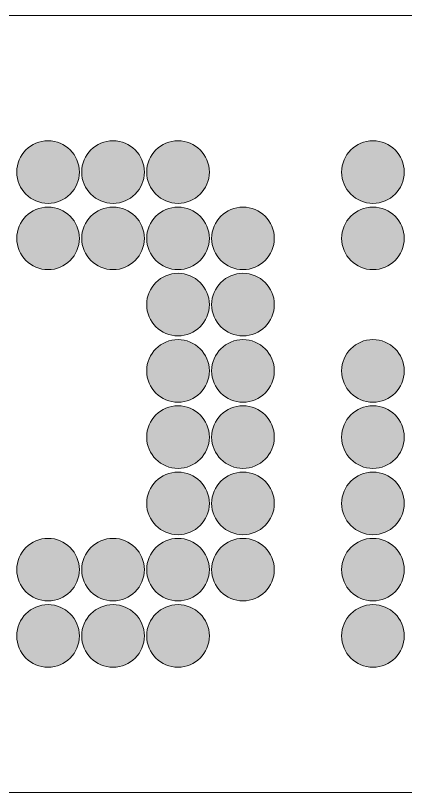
# Model space of a CAD drawing. Header units: inches. Extents: x 36 to 176, y 179 to 246.
# Drawn here: x 71.9 to 105.5, y 179.1 to 246.1 of the extents above; entities that cross this region are included whole.
import ezdxf

# ---------------------------------------------------------------- set-up
doc = ezdxf.new("R2010")
doc.units = ezdxf.units.IN
doc.header["$MEASUREMENT"] = 0
doc.layers.add('CUT', color=7, linetype='Continuous')
doc.layers.add('ENGRAVE', color=7, linetype='Continuous')

# ---------------------------------------------------------------- blocks, each defined once
blk = doc.blocks.new('block 2')
at = {"layer": 'CUT', "color": 7, "lineweight": 5, "true_color": 0xffffff}
blk.add_lwpolyline([(175.55, 246.14), (35.55, 246.14), (35.55, 179.14), (175.55, 179.14), (175.55, 246.14)], dxfattribs=at)
blk = doc.blocks.new('block 18')
at = {"layer": 'ENGRAVE', "true_color": 0xff0000}
h = blk.add_hatch(color=1, dxfattribs=at)
h.dxf.hatch_style = 2
edge = h.paths.add_edge_path()
edge.add_spline(control_points=[(100.05, 204.068), (100.05, 202.577), (101.259, 201.368), (102.75, 201.368), (104.241, 201.368), (105.45, 202.577), (105.45, 204.068), (105.45, 205.559), (104.241, 206.768), (102.75, 206.768), (101.259, 206.768), (100.05, 205.559), (100.05, 204.068), (100.05, 204.068), (100.05, 204.068), (100.05, 204.068)], knot_values=[0, 0, 0, 0, 1, 1, 1, 2, 2, 2, 3, 3, 3, 4, 4, 4, 5, 5, 5, 5], degree=3, periodic=1)
at = {"layer": 'ENGRAVE', "lineweight": 0}
blk.add_open_spline([(100.05, 204.068), (100.05, 202.577), (101.259, 201.368), (102.75, 201.368), (104.241, 201.368), (105.45, 202.577), (105.45, 204.068), (105.45, 205.559), (104.241, 206.768), (102.75, 206.768), (101.259, 206.768), (100.05, 205.559), (100.05, 204.068), (100.05, 204.068), (100.05, 204.068), (100.05, 204.068)], degree=3, knots=[0, 0, 0, 0, 1, 1, 1, 2, 2, 2, 3, 3, 3, 4, 4, 4, 5, 5, 5, 5], dxfattribs=at)
blk = doc.blocks.new('block 20')
at = {"layer": 'ENGRAVE', "true_color": 0xff0000}
h = blk.add_hatch(color=1, dxfattribs=at)
h.dxf.hatch_style = 2
edge = h.paths.add_edge_path()
edge.add_spline(control_points=[(100.05, 215.497), (100.05, 214.006), (101.259, 212.797), (102.75, 212.797), (104.241, 212.797), (105.45, 214.006), (105.45, 215.497), (105.45, 216.988), (104.241, 218.197), (102.75, 218.197), (101.259, 218.197), (100.05, 216.988), (100.05, 215.497), (100.05, 215.497), (100.05, 215.497), (100.05, 215.497)], knot_values=[0, 0, 0, 0, 1, 1, 1, 2, 2, 2, 3, 3, 3, 4, 4, 4, 5, 5, 5, 5], degree=3, periodic=1)
at = {"layer": 'ENGRAVE', "lineweight": 0}
blk.add_open_spline([(100.05, 215.497), (100.05, 214.006), (101.259, 212.797), (102.75, 212.797), (104.241, 212.797), (105.45, 214.006), (105.45, 215.497), (105.45, 216.988), (104.241, 218.197), (102.75, 218.197), (101.259, 218.197), (100.05, 216.988), (100.05, 215.497), (100.05, 215.497), (100.05, 215.497), (100.05, 215.497)], degree=3, knots=[0, 0, 0, 0, 1, 1, 1, 2, 2, 2, 3, 3, 3, 4, 4, 4, 5, 5, 5, 5], dxfattribs=at)
blk = doc.blocks.new('block 21')
at = {"layer": 'ENGRAVE', "true_color": 0xff0000}
h = blk.add_hatch(color=1, dxfattribs=at)
h.dxf.hatch_style = 2
edge = h.paths.add_edge_path()
edge.add_spline(control_points=[(100.05, 232.64), (100.05, 231.148), (101.259, 229.94), (102.75, 229.94), (104.241, 229.94), (105.45, 231.148), (105.45, 232.64), (105.45, 234.131), (104.241, 235.34), (102.75, 235.34), (101.259, 235.34), (100.05, 234.131), (100.05, 232.64), (100.05, 232.64), (100.05, 232.64), (100.05, 232.64)], knot_values=[0, 0, 0, 0, 1, 1, 1, 2, 2, 2, 3, 3, 3, 4, 4, 4, 5, 5, 5, 5], degree=3, periodic=1)
at = {"layer": 'ENGRAVE', "lineweight": 0}
blk.add_open_spline([(100.05, 232.64), (100.05, 231.148), (101.259, 229.94), (102.75, 229.94), (104.241, 229.94), (105.45, 231.148), (105.45, 232.64), (105.45, 234.131), (104.241, 235.34), (102.75, 235.34), (101.259, 235.34), (100.05, 234.131), (100.05, 232.64), (100.05, 232.64), (100.05, 232.64), (100.05, 232.64)], degree=3, knots=[0, 0, 0, 0, 1, 1, 1, 2, 2, 2, 3, 3, 3, 4, 4, 4, 5, 5, 5, 5], dxfattribs=at)
blk = doc.blocks.new('block 29')
at = {"layer": 'ENGRAVE', "true_color": 0xff0000}
h = blk.add_hatch(color=1, dxfattribs=at)
h.dxf.hatch_style = 2
edge = h.paths.add_edge_path()
edge.add_spline(control_points=[(83.25, 204.068), (83.25, 202.577), (84.459, 201.368), (85.95, 201.368), (87.441, 201.368), (88.65, 202.577), (88.65, 204.068), (88.65, 205.559), (87.441, 206.768), (85.95, 206.768), (84.459, 206.768), (83.25, 205.559), (83.25, 204.068), (83.25, 204.068), (83.25, 204.068), (83.25, 204.068)], knot_values=[0, 0, 0, 0, 1, 1, 1, 2, 2, 2, 3, 3, 3, 4, 4, 4, 5, 5, 5, 5], degree=3, periodic=1)
at = {"layer": 'ENGRAVE', "lineweight": 0}
blk.add_open_spline([(83.25, 204.068), (83.25, 202.577), (84.459, 201.368), (85.95, 201.368), (87.441, 201.368), (88.65, 202.577), (88.65, 204.068), (88.65, 205.559), (87.441, 206.768), (85.95, 206.768), (84.459, 206.768), (83.25, 205.559), (83.25, 204.068), (83.25, 204.068), (83.25, 204.068), (83.25, 204.068)], degree=3, knots=[0, 0, 0, 0, 1, 1, 1, 2, 2, 2, 3, 3, 3, 4, 4, 4, 5, 5, 5, 5], dxfattribs=at)
blk = doc.blocks.new('block 30')
at = {"layer": 'ENGRAVE', "true_color": 0xff0000}
h = blk.add_hatch(color=1, dxfattribs=at)
h.dxf.hatch_style = 2
edge = h.paths.add_edge_path()
edge.add_spline(control_points=[(83.25, 209.782), (83.25, 208.291), (84.459, 207.082), (85.95, 207.082), (87.441, 207.082), (88.65, 208.291), (88.65, 209.782), (88.65, 211.274), (87.441, 212.482), (85.95, 212.482), (84.459, 212.482), (83.25, 211.274), (83.25, 209.782), (83.25, 209.782), (83.25, 209.782), (83.25, 209.782)], knot_values=[0, 0, 0, 0, 1, 1, 1, 2, 2, 2, 3, 3, 3, 4, 4, 4, 5, 5, 5, 5], degree=3, periodic=1)
at = {"layer": 'ENGRAVE', "lineweight": 0}
blk.add_open_spline([(83.25, 209.782), (83.25, 208.291), (84.459, 207.082), (85.95, 207.082), (87.441, 207.082), (88.65, 208.291), (88.65, 209.782), (88.65, 211.274), (87.441, 212.482), (85.95, 212.482), (84.459, 212.482), (83.25, 211.274), (83.25, 209.782), (83.25, 209.782), (83.25, 209.782), (83.25, 209.782)], degree=3, knots=[0, 0, 0, 0, 1, 1, 1, 2, 2, 2, 3, 3, 3, 4, 4, 4, 5, 5, 5, 5], dxfattribs=at)
blk = doc.blocks.new('block 31')
at = {"layer": 'ENGRAVE', "true_color": 0xff0000}
h = blk.add_hatch(color=1, dxfattribs=at)
h.dxf.hatch_style = 2
edge = h.paths.add_edge_path()
edge.add_spline(control_points=[(88.85, 204.068), (88.85, 202.577), (90.059, 201.368), (91.55, 201.368), (93.041, 201.368), (94.25, 202.577), (94.25, 204.068), (94.25, 205.559), (93.041, 206.768), (91.55, 206.768), (90.059, 206.768), (88.85, 205.559), (88.85, 204.068), (88.85, 204.068), (88.85, 204.068), (88.85, 204.068)], knot_values=[0, 0, 0, 0, 1, 1, 1, 2, 2, 2, 3, 3, 3, 4, 4, 4, 5, 5, 5, 5], degree=3, periodic=1)
at = {"layer": 'ENGRAVE', "lineweight": 0}
blk.add_open_spline([(88.85, 204.068), (88.85, 202.577), (90.059, 201.368), (91.55, 201.368), (93.041, 201.368), (94.25, 202.577), (94.25, 204.068), (94.25, 205.559), (93.041, 206.768), (91.55, 206.768), (90.059, 206.768), (88.85, 205.559), (88.85, 204.068), (88.85, 204.068), (88.85, 204.068), (88.85, 204.068)], degree=3, knots=[0, 0, 0, 0, 1, 1, 1, 2, 2, 2, 3, 3, 3, 4, 4, 4, 5, 5, 5, 5], dxfattribs=at)
blk = doc.blocks.new('block 32')
at = {"layer": 'ENGRAVE', "true_color": 0xff0000}
h = blk.add_hatch(color=1, dxfattribs=at)
h.dxf.hatch_style = 2
edge = h.paths.add_edge_path()
edge.add_spline(control_points=[(88.85, 226.925), (88.85, 225.434), (90.059, 224.225), (91.55, 224.225), (93.041, 224.225), (94.25, 225.434), (94.25, 226.925), (94.25, 228.416), (93.041, 229.625), (91.55, 229.625), (90.059, 229.625), (88.85, 228.416), (88.85, 226.925), (88.85, 226.925), (88.85, 226.925), (88.85, 226.925)], knot_values=[0, 0, 0, 0, 1, 1, 1, 2, 2, 2, 3, 3, 3, 4, 4, 4, 5, 5, 5, 5], degree=3, periodic=1)
at = {"layer": 'ENGRAVE', "lineweight": 0}
blk.add_open_spline([(88.85, 226.925), (88.85, 225.434), (90.059, 224.225), (91.55, 224.225), (93.041, 224.225), (94.25, 225.434), (94.25, 226.925), (94.25, 228.416), (93.041, 229.625), (91.55, 229.625), (90.059, 229.625), (88.85, 228.416), (88.85, 226.925), (88.85, 226.925), (88.85, 226.925), (88.85, 226.925)], degree=3, knots=[0, 0, 0, 0, 1, 1, 1, 2, 2, 2, 3, 3, 3, 4, 4, 4, 5, 5, 5, 5], dxfattribs=at)
blk = doc.blocks.new('block 36')
at = {"layer": 'ENGRAVE', "true_color": 0xff0000}
h = blk.add_hatch(color=1, dxfattribs=at)
h.dxf.hatch_style = 2
edge = h.paths.add_edge_path()
edge.add_spline(control_points=[(72.05, 232.64), (72.05, 231.148), (73.259, 229.94), (74.75, 229.94), (76.241, 229.94), (77.45, 231.148), (77.45, 232.64), (77.45, 234.131), (76.241, 235.34), (74.75, 235.34), (73.259, 235.34), (72.05, 234.131), (72.05, 232.64), (72.05, 232.64), (72.05, 232.64), (72.05, 232.64)], knot_values=[0, 0, 0, 0, 1, 1, 1, 2, 2, 2, 3, 3, 3, 4, 4, 4, 5, 5, 5, 5], degree=3, periodic=1)
at = {"layer": 'ENGRAVE', "lineweight": 0}
blk.add_open_spline([(72.05, 232.64), (72.05, 231.148), (73.259, 229.94), (74.75, 229.94), (76.241, 229.94), (77.45, 231.148), (77.45, 232.64), (77.45, 234.131), (76.241, 235.34), (74.75, 235.34), (73.259, 235.34), (72.05, 234.131), (72.05, 232.64), (72.05, 232.64), (72.05, 232.64), (72.05, 232.64)], degree=3, knots=[0, 0, 0, 0, 1, 1, 1, 2, 2, 2, 3, 3, 3, 4, 4, 4, 5, 5, 5, 5], dxfattribs=at)
blk = doc.blocks.new('block 37')
at = {"layer": 'ENGRAVE', "true_color": 0xff0000}
h = blk.add_hatch(color=1, dxfattribs=at)
h.dxf.hatch_style = 2
edge = h.paths.add_edge_path()
edge.add_spline(control_points=[(88.85, 221.211), (88.85, 219.72), (90.059, 218.511), (91.55, 218.511), (93.041, 218.511), (94.25, 219.72), (94.25, 221.211), (94.25, 222.702), (93.041, 223.911), (91.55, 223.911), (90.059, 223.911), (88.85, 222.702), (88.85, 221.211), (88.85, 221.211), (88.85, 221.211), (88.85, 221.211)], knot_values=[0, 0, 0, 0, 1, 1, 1, 2, 2, 2, 3, 3, 3, 4, 4, 4, 5, 5, 5, 5], degree=3, periodic=1)
at = {"layer": 'ENGRAVE', "lineweight": 0}
blk.add_open_spline([(88.85, 221.211), (88.85, 219.72), (90.059, 218.511), (91.55, 218.511), (93.041, 218.511), (94.25, 219.72), (94.25, 221.211), (94.25, 222.702), (93.041, 223.911), (91.55, 223.911), (90.059, 223.911), (88.85, 222.702), (88.85, 221.211), (88.85, 221.211), (88.85, 221.211), (88.85, 221.211)], degree=3, knots=[0, 0, 0, 0, 1, 1, 1, 2, 2, 2, 3, 3, 3, 4, 4, 4, 5, 5, 5, 5], dxfattribs=at)
blk = doc.blocks.new('block 38')
at = {"layer": 'ENGRAVE', "true_color": 0xff0000}
h = blk.add_hatch(color=1, dxfattribs=at)
h.dxf.hatch_style = 2
edge = h.paths.add_edge_path()
edge.add_spline(control_points=[(88.85, 198.354), (88.85, 196.863), (90.059, 195.654), (91.55, 195.654), (93.041, 195.654), (94.25, 196.863), (94.25, 198.354), (94.25, 199.845), (93.041, 201.054), (91.55, 201.054), (90.059, 201.054), (88.85, 199.845), (88.85, 198.354), (88.85, 198.354), (88.85, 198.354), (88.85, 198.354)], knot_values=[0, 0, 0, 0, 1, 1, 1, 2, 2, 2, 3, 3, 3, 4, 4, 4, 5, 5, 5, 5], degree=3, periodic=1)
at = {"layer": 'ENGRAVE', "lineweight": 0}
blk.add_open_spline([(88.85, 198.354), (88.85, 196.863), (90.059, 195.654), (91.55, 195.654), (93.041, 195.654), (94.25, 196.863), (94.25, 198.354), (94.25, 199.845), (93.041, 201.054), (91.55, 201.054), (90.059, 201.054), (88.85, 199.845), (88.85, 198.354), (88.85, 198.354), (88.85, 198.354), (88.85, 198.354)], degree=3, knots=[0, 0, 0, 0, 1, 1, 1, 2, 2, 2, 3, 3, 3, 4, 4, 4, 5, 5, 5, 5], dxfattribs=at)
blk = doc.blocks.new('block 39')
at = {"layer": 'ENGRAVE', "true_color": 0xff0000}
h = blk.add_hatch(color=1, dxfattribs=at)
h.dxf.hatch_style = 2
edge = h.paths.add_edge_path()
edge.add_spline(control_points=[(83.25, 215.497), (83.25, 214.006), (84.459, 212.797), (85.95, 212.797), (87.441, 212.797), (88.65, 214.006), (88.65, 215.497), (88.65, 216.988), (87.441, 218.197), (85.95, 218.197), (84.459, 218.197), (83.25, 216.988), (83.25, 215.497), (83.25, 215.497), (83.25, 215.497), (83.25, 215.497)], knot_values=[0, 0, 0, 0, 1, 1, 1, 2, 2, 2, 3, 3, 3, 4, 4, 4, 5, 5, 5, 5], degree=3, periodic=1)
at = {"layer": 'ENGRAVE', "lineweight": 0}
blk.add_open_spline([(83.25, 215.497), (83.25, 214.006), (84.459, 212.797), (85.95, 212.797), (87.441, 212.797), (88.65, 214.006), (88.65, 215.497), (88.65, 216.988), (87.441, 218.197), (85.95, 218.197), (84.459, 218.197), (83.25, 216.988), (83.25, 215.497), (83.25, 215.497), (83.25, 215.497), (83.25, 215.497)], degree=3, knots=[0, 0, 0, 0, 1, 1, 1, 2, 2, 2, 3, 3, 3, 4, 4, 4, 5, 5, 5, 5], dxfattribs=at)
blk = doc.blocks.new('block 40')
at = {"layer": 'ENGRAVE', "true_color": 0xff0000}
h = blk.add_hatch(color=1, dxfattribs=at)
h.dxf.hatch_style = 2
edge = h.paths.add_edge_path()
edge.add_spline(control_points=[(77.65, 226.925), (77.65, 225.434), (78.859, 224.225), (80.35, 224.225), (81.841, 224.225), (83.05, 225.434), (83.05, 226.925), (83.05, 228.416), (81.841, 229.625), (80.35, 229.625), (78.859, 229.625), (77.65, 228.416), (77.65, 226.925), (77.65, 226.925), (77.65, 226.925), (77.65, 226.925)], knot_values=[0, 0, 0, 0, 1, 1, 1, 2, 2, 2, 3, 3, 3, 4, 4, 4, 5, 5, 5, 5], degree=3, periodic=1)
at = {"layer": 'ENGRAVE', "lineweight": 0}
blk.add_open_spline([(77.65, 226.925), (77.65, 225.434), (78.859, 224.225), (80.35, 224.225), (81.841, 224.225), (83.05, 225.434), (83.05, 226.925), (83.05, 228.416), (81.841, 229.625), (80.35, 229.625), (78.859, 229.625), (77.65, 228.416), (77.65, 226.925), (77.65, 226.925), (77.65, 226.925), (77.65, 226.925)], degree=3, knots=[0, 0, 0, 0, 1, 1, 1, 2, 2, 2, 3, 3, 3, 4, 4, 4, 5, 5, 5, 5], dxfattribs=at)
blk = doc.blocks.new('block 47')
at = {"layer": 'ENGRAVE', "true_color": 0xff0000}
h = blk.add_hatch(color=1, dxfattribs=at)
h.dxf.hatch_style = 2
edge = h.paths.add_edge_path()
edge.add_spline(control_points=[(72.05, 198.354), (72.05, 196.863), (73.259, 195.654), (74.75, 195.654), (76.241, 195.654), (77.45, 196.863), (77.45, 198.354), (77.45, 199.845), (76.241, 201.054), (74.75, 201.054), (73.259, 201.054), (72.05, 199.845), (72.05, 198.354), (72.05, 198.354), (72.05, 198.354), (72.05, 198.354)], knot_values=[0, 0, 0, 0, 1, 1, 1, 2, 2, 2, 3, 3, 3, 4, 4, 4, 5, 5, 5, 5], degree=3, periodic=1)
at = {"layer": 'ENGRAVE', "lineweight": 0}
blk.add_open_spline([(72.05, 198.354), (72.05, 196.863), (73.259, 195.654), (74.75, 195.654), (76.241, 195.654), (77.45, 196.863), (77.45, 198.354), (77.45, 199.845), (76.241, 201.054), (74.75, 201.054), (73.259, 201.054), (72.05, 199.845), (72.05, 198.354), (72.05, 198.354), (72.05, 198.354), (72.05, 198.354)], degree=3, knots=[0, 0, 0, 0, 1, 1, 1, 2, 2, 2, 3, 3, 3, 4, 4, 4, 5, 5, 5, 5], dxfattribs=at)
blk = doc.blocks.new('block 51')
at = {"layer": 'ENGRAVE', "true_color": 0xff0000}
h = blk.add_hatch(color=1, dxfattribs=at)
h.dxf.hatch_style = 2
edge = h.paths.add_edge_path()
edge.add_spline(control_points=[(100.05, 209.782), (100.05, 208.291), (101.259, 207.082), (102.75, 207.082), (104.241, 207.082), (105.45, 208.291), (105.45, 209.782), (105.45, 211.274), (104.241, 212.482), (102.75, 212.482), (101.259, 212.482), (100.05, 211.274), (100.05, 209.782), (100.05, 209.782), (100.05, 209.782), (100.05, 209.782)], knot_values=[0, 0, 0, 0, 1, 1, 1, 2, 2, 2, 3, 3, 3, 4, 4, 4, 5, 5, 5, 5], degree=3, periodic=1)
at = {"layer": 'ENGRAVE', "lineweight": 0}
blk.add_open_spline([(100.05, 209.782), (100.05, 208.291), (101.259, 207.082), (102.75, 207.082), (104.241, 207.082), (105.45, 208.291), (105.45, 209.782), (105.45, 211.274), (104.241, 212.482), (102.75, 212.482), (101.259, 212.482), (100.05, 211.274), (100.05, 209.782), (100.05, 209.782), (100.05, 209.782), (100.05, 209.782)], degree=3, knots=[0, 0, 0, 0, 1, 1, 1, 2, 2, 2, 3, 3, 3, 4, 4, 4, 5, 5, 5, 5], dxfattribs=at)
blk = doc.blocks.new('block 82')
at = {"layer": 'ENGRAVE', "true_color": 0xff0000}
h = blk.add_hatch(color=1, dxfattribs=at)
h.dxf.hatch_style = 2
edge = h.paths.add_edge_path()
edge.add_spline(control_points=[(100.05, 198.354), (100.05, 196.863), (101.259, 195.654), (102.75, 195.654), (104.241, 195.654), (105.45, 196.863), (105.45, 198.354), (105.45, 199.845), (104.241, 201.054), (102.75, 201.054), (101.259, 201.054), (100.05, 199.845), (100.05, 198.354), (100.05, 198.354), (100.05, 198.354), (100.05, 198.354)], knot_values=[0, 0, 0, 0, 1, 1, 1, 2, 2, 2, 3, 3, 3, 4, 4, 4, 5, 5, 5, 5], degree=3, periodic=1)
at = {"layer": 'ENGRAVE', "lineweight": 0}
blk.add_open_spline([(100.05, 198.354), (100.05, 196.863), (101.259, 195.654), (102.75, 195.654), (104.241, 195.654), (105.45, 196.863), (105.45, 198.354), (105.45, 199.845), (104.241, 201.054), (102.75, 201.054), (101.259, 201.054), (100.05, 199.845), (100.05, 198.354), (100.05, 198.354), (100.05, 198.354), (100.05, 198.354)], degree=3, knots=[0, 0, 0, 0, 1, 1, 1, 2, 2, 2, 3, 3, 3, 4, 4, 4, 5, 5, 5, 5], dxfattribs=at)
blk = doc.blocks.new('block 84')
at = {"layer": 'ENGRAVE', "true_color": 0xff0000}
h = blk.add_hatch(color=1, dxfattribs=at)
h.dxf.hatch_style = 2
edge = h.paths.add_edge_path()
edge.add_spline(control_points=[(100.05, 226.925), (100.05, 225.434), (101.259, 224.225), (102.75, 224.225), (104.241, 224.225), (105.45, 225.434), (105.45, 226.925), (105.45, 228.416), (104.241, 229.625), (102.75, 229.625), (101.259, 229.625), (100.05, 228.416), (100.05, 226.925), (100.05, 226.925), (100.05, 226.925), (100.05, 226.925)], knot_values=[0, 0, 0, 0, 1, 1, 1, 2, 2, 2, 3, 3, 3, 4, 4, 4, 5, 5, 5, 5], degree=3, periodic=1)
at = {"layer": 'ENGRAVE', "lineweight": 0}
blk.add_open_spline([(100.05, 226.925), (100.05, 225.434), (101.259, 224.225), (102.75, 224.225), (104.241, 224.225), (105.45, 225.434), (105.45, 226.925), (105.45, 228.416), (104.241, 229.625), (102.75, 229.625), (101.259, 229.625), (100.05, 228.416), (100.05, 226.925), (100.05, 226.925), (100.05, 226.925), (100.05, 226.925)], degree=3, knots=[0, 0, 0, 0, 1, 1, 1, 2, 2, 2, 3, 3, 3, 4, 4, 4, 5, 5, 5, 5], dxfattribs=at)
blk = doc.blocks.new('block 85')
at = {"layer": 'ENGRAVE', "true_color": 0xff0000}
h = blk.add_hatch(color=1, dxfattribs=at)
h.dxf.hatch_style = 2
edge = h.paths.add_edge_path()
edge.add_spline(control_points=[(77.65, 198.354), (77.65, 196.863), (78.859, 195.654), (80.35, 195.654), (81.841, 195.654), (83.05, 196.863), (83.05, 198.354), (83.05, 199.845), (81.841, 201.054), (80.35, 201.054), (78.859, 201.054), (77.65, 199.845), (77.65, 198.354), (77.65, 198.354), (77.65, 198.354), (77.65, 198.354)], knot_values=[0, 0, 0, 0, 1, 1, 1, 2, 2, 2, 3, 3, 3, 4, 4, 4, 5, 5, 5, 5], degree=3, periodic=1)
at = {"layer": 'ENGRAVE', "lineweight": 0}
blk.add_open_spline([(77.65, 198.354), (77.65, 196.863), (78.859, 195.654), (80.35, 195.654), (81.841, 195.654), (83.05, 196.863), (83.05, 198.354), (83.05, 199.845), (81.841, 201.054), (80.35, 201.054), (78.859, 201.054), (77.65, 199.845), (77.65, 198.354), (77.65, 198.354), (77.65, 198.354), (77.65, 198.354)], degree=3, knots=[0, 0, 0, 0, 1, 1, 1, 2, 2, 2, 3, 3, 3, 4, 4, 4, 5, 5, 5, 5], dxfattribs=at)
blk = doc.blocks.new('block 93')
at = {"layer": 'ENGRAVE', "true_color": 0xff0000}
h = blk.add_hatch(color=1, dxfattribs=at)
h.dxf.hatch_style = 2
edge = h.paths.add_edge_path()
edge.add_spline(control_points=[(83.25, 226.925), (83.25, 225.434), (84.459, 224.225), (85.95, 224.225), (87.441, 224.225), (88.65, 225.434), (88.65, 226.925), (88.65, 228.416), (87.441, 229.625), (85.95, 229.625), (84.459, 229.625), (83.25, 228.416), (83.25, 226.925), (83.25, 226.925), (83.25, 226.925), (83.25, 226.925)], knot_values=[0, 0, 0, 0, 1, 1, 1, 2, 2, 2, 3, 3, 3, 4, 4, 4, 5, 5, 5, 5], degree=3, periodic=1)
at = {"layer": 'ENGRAVE', "lineweight": 0}
blk.add_open_spline([(83.25, 226.925), (83.25, 225.434), (84.459, 224.225), (85.95, 224.225), (87.441, 224.225), (88.65, 225.434), (88.65, 226.925), (88.65, 228.416), (87.441, 229.625), (85.95, 229.625), (84.459, 229.625), (83.25, 228.416), (83.25, 226.925), (83.25, 226.925), (83.25, 226.925), (83.25, 226.925)], degree=3, knots=[0, 0, 0, 0, 1, 1, 1, 2, 2, 2, 3, 3, 3, 4, 4, 4, 5, 5, 5, 5], dxfattribs=at)
blk = doc.blocks.new('block 94')
at = {"layer": 'ENGRAVE', "true_color": 0xff0000}
h = blk.add_hatch(color=1, dxfattribs=at)
h.dxf.hatch_style = 2
edge = h.paths.add_edge_path()
edge.add_spline(control_points=[(83.25, 198.354), (83.25, 196.863), (84.459, 195.654), (85.95, 195.654), (87.441, 195.654), (88.65, 196.863), (88.65, 198.354), (88.65, 199.845), (87.441, 201.054), (85.95, 201.054), (84.459, 201.054), (83.25, 199.845), (83.25, 198.354), (83.25, 198.354), (83.25, 198.354), (83.25, 198.354)], knot_values=[0, 0, 0, 0, 1, 1, 1, 2, 2, 2, 3, 3, 3, 4, 4, 4, 5, 5, 5, 5], degree=3, periodic=1)
at = {"layer": 'ENGRAVE', "lineweight": 0}
blk.add_open_spline([(83.25, 198.354), (83.25, 196.863), (84.459, 195.654), (85.95, 195.654), (87.441, 195.654), (88.65, 196.863), (88.65, 198.354), (88.65, 199.845), (87.441, 201.054), (85.95, 201.054), (84.459, 201.054), (83.25, 199.845), (83.25, 198.354), (83.25, 198.354), (83.25, 198.354), (83.25, 198.354)], degree=3, knots=[0, 0, 0, 0, 1, 1, 1, 2, 2, 2, 3, 3, 3, 4, 4, 4, 5, 5, 5, 5], dxfattribs=at)
blk = doc.blocks.new('block 95')
at = {"layer": 'ENGRAVE', "true_color": 0xff0000}
h = blk.add_hatch(color=1, dxfattribs=at)
h.dxf.hatch_style = 2
edge = h.paths.add_edge_path()
edge.add_spline(control_points=[(88.85, 209.782), (88.85, 208.291), (90.059, 207.082), (91.55, 207.082), (93.041, 207.082), (94.25, 208.291), (94.25, 209.782), (94.25, 211.274), (93.041, 212.482), (91.55, 212.482), (90.059, 212.482), (88.85, 211.274), (88.85, 209.782), (88.85, 209.782), (88.85, 209.782), (88.85, 209.782)], knot_values=[0, 0, 0, 0, 1, 1, 1, 2, 2, 2, 3, 3, 3, 4, 4, 4, 5, 5, 5, 5], degree=3, periodic=1)
at = {"layer": 'ENGRAVE', "lineweight": 0}
blk.add_open_spline([(88.85, 209.782), (88.85, 208.291), (90.059, 207.082), (91.55, 207.082), (93.041, 207.082), (94.25, 208.291), (94.25, 209.782), (94.25, 211.274), (93.041, 212.482), (91.55, 212.482), (90.059, 212.482), (88.85, 211.274), (88.85, 209.782), (88.85, 209.782), (88.85, 209.782), (88.85, 209.782)], degree=3, knots=[0, 0, 0, 0, 1, 1, 1, 2, 2, 2, 3, 3, 3, 4, 4, 4, 5, 5, 5, 5], dxfattribs=at)
blk = doc.blocks.new('block 96')
at = {"layer": 'ENGRAVE', "true_color": 0xff0000}
h = blk.add_hatch(color=1, dxfattribs=at)
h.dxf.hatch_style = 2
edge = h.paths.add_edge_path()
edge.add_spline(control_points=[(83.25, 232.64), (83.25, 231.148), (84.459, 229.94), (85.95, 229.94), (87.441, 229.94), (88.65, 231.148), (88.65, 232.64), (88.65, 234.131), (87.441, 235.34), (85.95, 235.34), (84.459, 235.34), (83.25, 234.131), (83.25, 232.64), (83.25, 232.64), (83.25, 232.64), (83.25, 232.64)], knot_values=[0, 0, 0, 0, 1, 1, 1, 2, 2, 2, 3, 3, 3, 4, 4, 4, 5, 5, 5, 5], degree=3, periodic=1)
at = {"layer": 'ENGRAVE', "lineweight": 0}
blk.add_open_spline([(83.25, 232.64), (83.25, 231.148), (84.459, 229.94), (85.95, 229.94), (87.441, 229.94), (88.65, 231.148), (88.65, 232.64), (88.65, 234.131), (87.441, 235.34), (85.95, 235.34), (84.459, 235.34), (83.25, 234.131), (83.25, 232.64), (83.25, 232.64), (83.25, 232.64), (83.25, 232.64)], degree=3, knots=[0, 0, 0, 0, 1, 1, 1, 2, 2, 2, 3, 3, 3, 4, 4, 4, 5, 5, 5, 5], dxfattribs=at)
blk = doc.blocks.new('block 100')
at = {"layer": 'ENGRAVE', "true_color": 0xff0000}
h = blk.add_hatch(color=1, dxfattribs=at)
h.dxf.hatch_style = 2
edge = h.paths.add_edge_path()
edge.add_spline(control_points=[(77.65, 232.64), (77.65, 231.148), (78.859, 229.94), (80.35, 229.94), (81.841, 229.94), (83.05, 231.148), (83.05, 232.64), (83.05, 234.131), (81.841, 235.34), (80.35, 235.34), (78.859, 235.34), (77.65, 234.131), (77.65, 232.64), (77.65, 232.64), (77.65, 232.64), (77.65, 232.64)], knot_values=[0, 0, 0, 0, 1, 1, 1, 2, 2, 2, 3, 3, 3, 4, 4, 4, 5, 5, 5, 5], degree=3, periodic=1)
at = {"layer": 'ENGRAVE', "lineweight": 0}
blk.add_open_spline([(77.65, 232.64), (77.65, 231.148), (78.859, 229.94), (80.35, 229.94), (81.841, 229.94), (83.05, 231.148), (83.05, 232.64), (83.05, 234.131), (81.841, 235.34), (80.35, 235.34), (78.859, 235.34), (77.65, 234.131), (77.65, 232.64), (77.65, 232.64), (77.65, 232.64), (77.65, 232.64)], degree=3, knots=[0, 0, 0, 0, 1, 1, 1, 2, 2, 2, 3, 3, 3, 4, 4, 4, 5, 5, 5, 5], dxfattribs=at)
blk = doc.blocks.new('block 101')
at = {"layer": 'ENGRAVE', "true_color": 0xff0000}
h = blk.add_hatch(color=1, dxfattribs=at)
h.dxf.hatch_style = 2
edge = h.paths.add_edge_path()
edge.add_spline(control_points=[(88.85, 215.497), (88.85, 214.006), (90.059, 212.797), (91.55, 212.797), (93.041, 212.797), (94.25, 214.006), (94.25, 215.497), (94.25, 216.988), (93.041, 218.197), (91.55, 218.197), (90.059, 218.197), (88.85, 216.988), (88.85, 215.497), (88.85, 215.497), (88.85, 215.497), (88.85, 215.497)], knot_values=[0, 0, 0, 0, 1, 1, 1, 2, 2, 2, 3, 3, 3, 4, 4, 4, 5, 5, 5, 5], degree=3, periodic=1)
at = {"layer": 'ENGRAVE', "lineweight": 0}
blk.add_open_spline([(88.85, 215.497), (88.85, 214.006), (90.059, 212.797), (91.55, 212.797), (93.041, 212.797), (94.25, 214.006), (94.25, 215.497), (94.25, 216.988), (93.041, 218.197), (91.55, 218.197), (90.059, 218.197), (88.85, 216.988), (88.85, 215.497), (88.85, 215.497), (88.85, 215.497), (88.85, 215.497)], degree=3, knots=[0, 0, 0, 0, 1, 1, 1, 2, 2, 2, 3, 3, 3, 4, 4, 4, 5, 5, 5, 5], dxfattribs=at)
blk = doc.blocks.new('block 102')
at = {"layer": 'ENGRAVE', "true_color": 0xff0000}
h = blk.add_hatch(color=1, dxfattribs=at)
h.dxf.hatch_style = 2
edge = h.paths.add_edge_path()
edge.add_spline(control_points=[(83.25, 192.64), (83.25, 191.148), (84.459, 189.94), (85.95, 189.94), (87.441, 189.94), (88.65, 191.148), (88.65, 192.64), (88.65, 194.131), (87.441, 195.34), (85.95, 195.34), (84.459, 195.34), (83.25, 194.131), (83.25, 192.64), (83.25, 192.64), (83.25, 192.64), (83.25, 192.64)], knot_values=[0, 0, 0, 0, 1, 1, 1, 2, 2, 2, 3, 3, 3, 4, 4, 4, 5, 5, 5, 5], degree=3, periodic=1)
at = {"layer": 'ENGRAVE', "lineweight": 0}
blk.add_open_spline([(83.25, 192.64), (83.25, 191.148), (84.459, 189.94), (85.95, 189.94), (87.441, 189.94), (88.65, 191.148), (88.65, 192.64), (88.65, 194.131), (87.441, 195.34), (85.95, 195.34), (84.459, 195.34), (83.25, 194.131), (83.25, 192.64), (83.25, 192.64), (83.25, 192.64), (83.25, 192.64)], degree=3, knots=[0, 0, 0, 0, 1, 1, 1, 2, 2, 2, 3, 3, 3, 4, 4, 4, 5, 5, 5, 5], dxfattribs=at)
blk = doc.blocks.new('block 103')
at = {"layer": 'ENGRAVE', "true_color": 0xff0000}
h = blk.add_hatch(color=1, dxfattribs=at)
h.dxf.hatch_style = 2
edge = h.paths.add_edge_path()
edge.add_spline(control_points=[(83.25, 221.211), (83.25, 219.72), (84.459, 218.511), (85.95, 218.511), (87.441, 218.511), (88.65, 219.72), (88.65, 221.211), (88.65, 222.702), (87.441, 223.911), (85.95, 223.911), (84.459, 223.911), (83.25, 222.702), (83.25, 221.211), (83.25, 221.211), (83.25, 221.211), (83.25, 221.211)], knot_values=[0, 0, 0, 0, 1, 1, 1, 2, 2, 2, 3, 3, 3, 4, 4, 4, 5, 5, 5, 5], degree=3, periodic=1)
at = {"layer": 'ENGRAVE', "lineweight": 0}
blk.add_open_spline([(83.25, 221.211), (83.25, 219.72), (84.459, 218.511), (85.95, 218.511), (87.441, 218.511), (88.65, 219.72), (88.65, 221.211), (88.65, 222.702), (87.441, 223.911), (85.95, 223.911), (84.459, 223.911), (83.25, 222.702), (83.25, 221.211), (83.25, 221.211), (83.25, 221.211), (83.25, 221.211)], degree=3, knots=[0, 0, 0, 0, 1, 1, 1, 2, 2, 2, 3, 3, 3, 4, 4, 4, 5, 5, 5, 5], dxfattribs=at)
blk = doc.blocks.new('block 104')
at = {"layer": 'ENGRAVE', "true_color": 0xff0000}
h = blk.add_hatch(color=1, dxfattribs=at)
h.dxf.hatch_style = 2
edge = h.paths.add_edge_path()
edge.add_spline(control_points=[(72.05, 226.925), (72.05, 225.434), (73.259, 224.225), (74.75, 224.225), (76.241, 224.225), (77.45, 225.434), (77.45, 226.925), (77.45, 228.416), (76.241, 229.625), (74.75, 229.625), (73.259, 229.625), (72.05, 228.416), (72.05, 226.925), (72.05, 226.925), (72.05, 226.925), (72.05, 226.925)], knot_values=[0, 0, 0, 0, 1, 1, 1, 2, 2, 2, 3, 3, 3, 4, 4, 4, 5, 5, 5, 5], degree=3, periodic=1)
at = {"layer": 'ENGRAVE', "lineweight": 0}
blk.add_open_spline([(72.05, 226.925), (72.05, 225.434), (73.259, 224.225), (74.75, 224.225), (76.241, 224.225), (77.45, 225.434), (77.45, 226.925), (77.45, 228.416), (76.241, 229.625), (74.75, 229.625), (73.259, 229.625), (72.05, 228.416), (72.05, 226.925), (72.05, 226.925), (72.05, 226.925), (72.05, 226.925)], degree=3, knots=[0, 0, 0, 0, 1, 1, 1, 2, 2, 2, 3, 3, 3, 4, 4, 4, 5, 5, 5, 5], dxfattribs=at)
blk = doc.blocks.new('block 111')
at = {"layer": 'ENGRAVE', "true_color": 0xff0000}
h = blk.add_hatch(color=1, dxfattribs=at)
h.dxf.hatch_style = 2
edge = h.paths.add_edge_path()
edge.add_spline(control_points=[(72.05, 192.64), (72.05, 191.148), (73.259, 189.94), (74.75, 189.94), (76.241, 189.94), (77.45, 191.148), (77.45, 192.64), (77.45, 194.131), (76.241, 195.34), (74.75, 195.34), (73.259, 195.34), (72.05, 194.131), (72.05, 192.64), (72.05, 192.64), (72.05, 192.64), (72.05, 192.64)], knot_values=[0, 0, 0, 0, 1, 1, 1, 2, 2, 2, 3, 3, 3, 4, 4, 4, 5, 5, 5, 5], degree=3, periodic=1)
at = {"layer": 'ENGRAVE', "lineweight": 0}
blk.add_open_spline([(72.05, 192.64), (72.05, 191.148), (73.259, 189.94), (74.75, 189.94), (76.241, 189.94), (77.45, 191.148), (77.45, 192.64), (77.45, 194.131), (76.241, 195.34), (74.75, 195.34), (73.259, 195.34), (72.05, 194.131), (72.05, 192.64), (72.05, 192.64), (72.05, 192.64), (72.05, 192.64)], degree=3, knots=[0, 0, 0, 0, 1, 1, 1, 2, 2, 2, 3, 3, 3, 4, 4, 4, 5, 5, 5, 5], dxfattribs=at)
blk = doc.blocks.new('block 114')
at = {"layer": 'ENGRAVE', "true_color": 0xff0000}
h = blk.add_hatch(color=1, dxfattribs=at)
h.dxf.hatch_style = 2
edge = h.paths.add_edge_path()
edge.add_spline(control_points=[(100.05, 192.64), (100.05, 191.148), (101.259, 189.94), (102.75, 189.94), (104.241, 189.94), (105.45, 191.148), (105.45, 192.64), (105.45, 194.131), (104.241, 195.34), (102.75, 195.34), (101.259, 195.34), (100.05, 194.131), (100.05, 192.64), (100.05, 192.64), (100.05, 192.64), (100.05, 192.64)], knot_values=[0, 0, 0, 0, 1, 1, 1, 2, 2, 2, 3, 3, 3, 4, 4, 4, 5, 5, 5, 5], degree=3, periodic=1)
at = {"layer": 'ENGRAVE', "lineweight": 0}
blk.add_open_spline([(100.05, 192.64), (100.05, 191.148), (101.259, 189.94), (102.75, 189.94), (104.241, 189.94), (105.45, 191.148), (105.45, 192.64), (105.45, 194.131), (104.241, 195.34), (102.75, 195.34), (101.259, 195.34), (100.05, 194.131), (100.05, 192.64), (100.05, 192.64), (100.05, 192.64), (100.05, 192.64)], degree=3, knots=[0, 0, 0, 0, 1, 1, 1, 2, 2, 2, 3, 3, 3, 4, 4, 4, 5, 5, 5, 5], dxfattribs=at)
blk = doc.blocks.new('block 130')
at = {"layer": 'ENGRAVE', "true_color": 0xff0000}
h = blk.add_hatch(color=1, dxfattribs=at)
h.dxf.hatch_style = 2
edge = h.paths.add_edge_path()
edge.add_spline(control_points=[(77.65, 192.64), (77.65, 191.148), (78.859, 189.94), (80.35, 189.94), (81.841, 189.94), (83.05, 191.148), (83.05, 192.64), (83.05, 194.131), (81.841, 195.34), (80.35, 195.34), (78.859, 195.34), (77.65, 194.131), (77.65, 192.64), (77.65, 192.64), (77.65, 192.64), (77.65, 192.64)], knot_values=[0, 0, 0, 0, 1, 1, 1, 2, 2, 2, 3, 3, 3, 4, 4, 4, 5, 5, 5, 5], degree=3, periodic=1)
at = {"layer": 'ENGRAVE', "lineweight": 0}
blk.add_open_spline([(77.65, 192.64), (77.65, 191.148), (78.859, 189.94), (80.35, 189.94), (81.841, 189.94), (83.05, 191.148), (83.05, 192.64), (83.05, 194.131), (81.841, 195.34), (80.35, 195.34), (78.859, 195.34), (77.65, 194.131), (77.65, 192.64), (77.65, 192.64), (77.65, 192.64), (77.65, 192.64)], degree=3, knots=[0, 0, 0, 0, 1, 1, 1, 2, 2, 2, 3, 3, 3, 4, 4, 4, 5, 5, 5, 5], dxfattribs=at)

msp = doc.modelspace()

# ---------------------------------------------------------------- block references
at = {"layer": 'CUT'}
msp.add_blockref('block 2', (0, 0), dxfattribs=at)
at = {"layer": 'ENGRAVE'}
for name in ['block 36', 'block 100', 'block 96', 'block 21', 'block 104', 'block 40', 'block 93', 'block 32', 'block 84', 'block 103', 'block 37', 'block 39', 'block 101', 'block 20', 'block 30', 'block 95', 'block 51', 'block 29', 'block 31', 'block 18', 'block 47', 'block 85', 'block 94', 'block 38', 'block 82', 'block 111', 'block 130', 'block 102', 'block 114']:
    msp.add_blockref(name, (0, 0), dxfattribs=at)

doc.saveas('drawing.dxf')
